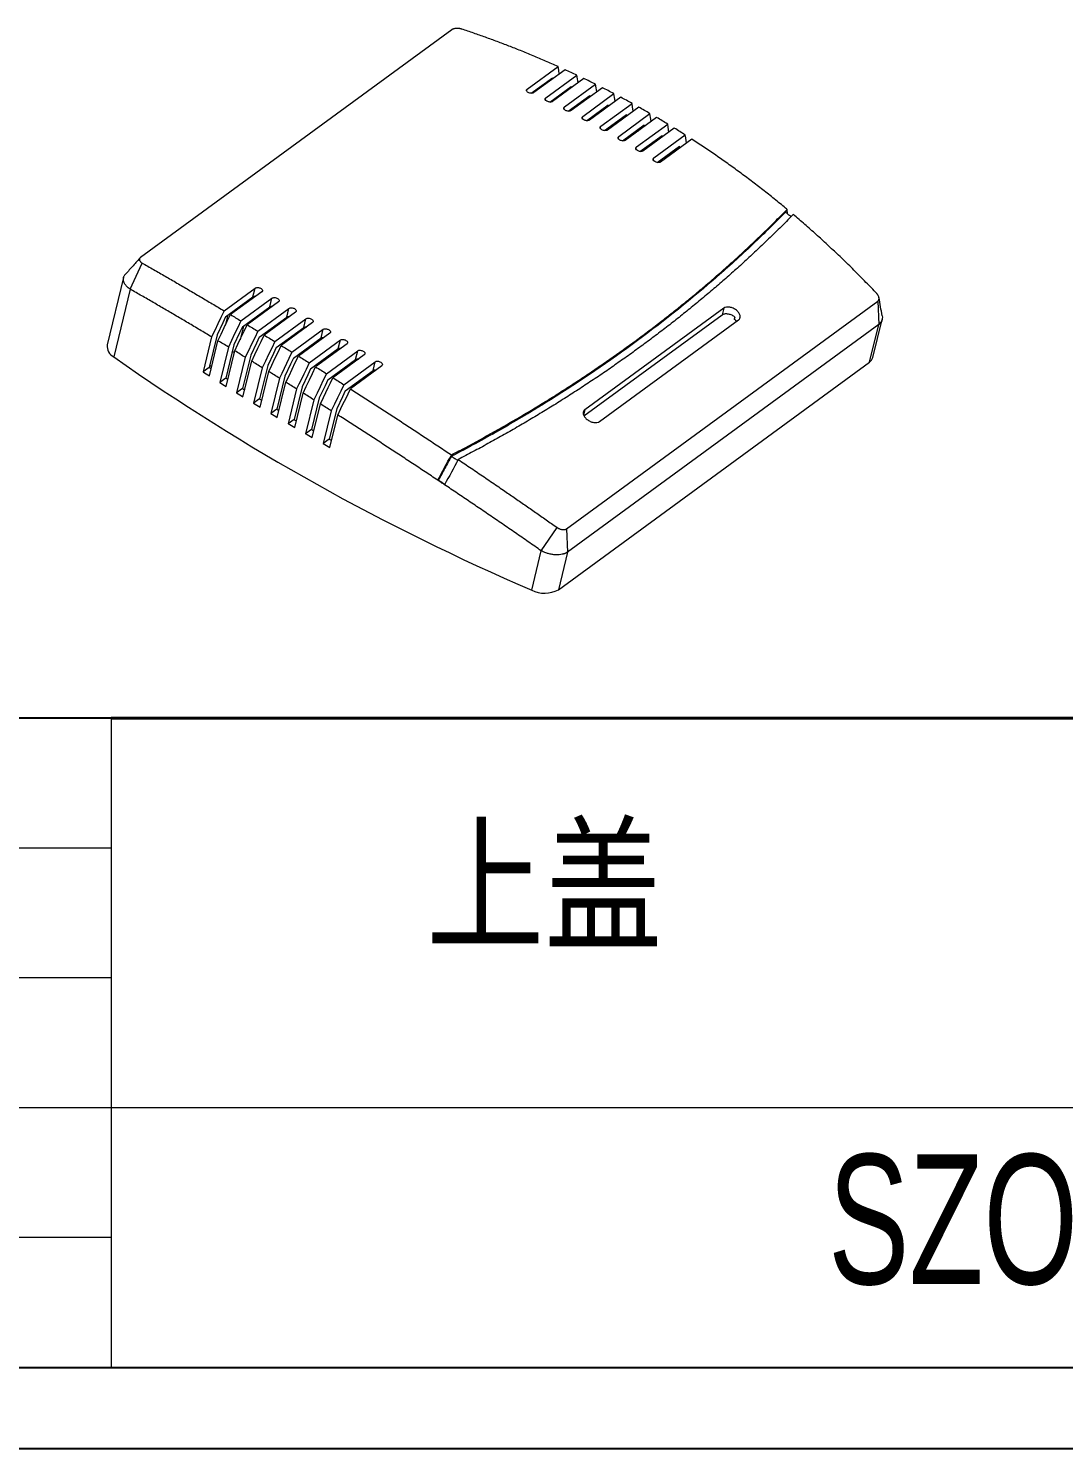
# Model space of a CAD drawing. Header units: inches. Extents: x 2543 to 3458, y 1126 to 1439.
# Drawn here: x 3263.5 to 3358.7, y 1125.7 to 1256.3 of the extents above; entities that cross this region are included whole.
import ezdxf

# ---------------------------------------------------------------- set-up
doc = ezdxf.new("R2010")
doc.units = ezdxf.units.IN
doc.header["$LTSCALE"] = 15
doc.layers.add('文字', color=81, linetype='Continuous')
doc.layers.add('粗实线', color=7, linetype='Continuous', lineweight=30)
doc.layers.add('细实线', color=3, linetype='Continuous', lineweight=9)
doc.styles.add('宋体', font='', dxfattribs={"width": 0.8, "height": 3.5})
doc.styles.add('长仿宋', font='', dxfattribs={"width": 0.7, "height": 4})
doc.styles.get('宋体').set_extended_font_data('SimSun')
doc.styles.get('长仿宋').set_extended_font_data('SimSun')

msp = doc.modelspace()

# ---------------------------------------------------------------- linework, layer by layer
at = {"color": 7, "linetype": 'Continuous', "lineweight": 15}
for p, q in [((3302.435, 1256.195), (3273.803, 1235.257)), ((3309.369, 1250.733), (3312.219, 1252.816)), ((3312.872, 1252.521), (3309.986, 1250.411)), ((3311.093, 1249.934), (3313.947, 1252.021)), ((3309.749, 1250.356), (3311.694, 1251.778)), ((3310.929, 1251.218), (3311.031, 1251.175)), ((3311.461, 1249.548), (3313.424, 1250.983)), ((3311.711, 1251.673), (3311.694, 1251.778)), ((3314.592, 1251.712), (3311.708, 1249.603)), ((3312.799, 1249.099), (3315.657, 1251.19)), ((3316.295, 1250.868), (3313.412, 1248.76)), ((3313.442, 1250.871), (3313.424, 1250.983)), ((3311.554, 1249.616), (3311.538, 1249.551)), ((3312.101, 1250.016), (3312.063, 1249.863)), ((3312.4, 1250.109), (3312.437, 1250.262)), ((3312.684, 1250.443), (3312.789, 1250.394)), ((3313.157, 1248.707), (3315.135, 1250.153)), ((3313.824, 1249.194), (3313.784, 1249.032)), ((3314.115, 1249.275), (3314.155, 1249.436)), ((3314.415, 1249.626), (3314.524, 1249.573)), ((3314.486, 1248.23), (3317.349, 1250.324)), ((3314.836, 1247.831), (3316.827, 1249.288)), ((3317.979, 1249.99), (3315.096, 1247.881)), ((3315.154, 1250.034), (3315.135, 1250.153)), ((3316.153, 1247.326), (3319.021, 1249.423)), ((3316.847, 1249.162), (3316.827, 1249.288)), ((3313.278, 1248.795), (3313.257, 1248.71)), ((3314.983, 1247.939), (3314.957, 1247.833)), ((3315.529, 1248.338), (3315.487, 1248.167)), ((3315.813, 1248.406), (3315.855, 1248.577)), ((3316.126, 1248.775), (3316.238, 1248.716)), ((3316.494, 1246.921), (3318.5, 1248.387)), ((3319.644, 1249.076), (3316.761, 1246.968)), ((3317.8, 1246.387), (3320.674, 1248.488)), ((3317.816, 1247.887), (3317.932, 1247.824)), ((3321.289, 1248.129), (3318.406, 1246.02)), ((3318.521, 1248.255), (3318.5, 1248.387)), ((3316.67, 1247.049), (3316.638, 1246.921)), ((3317.215, 1247.447), (3317.171, 1247.268)), ((3317.492, 1247.503), (3317.536, 1247.682)), ((3318.133, 1245.976), (3320.152, 1247.452)), ((3319.152, 1246.566), (3319.197, 1246.754)), ((3319.426, 1245.414), (3322.306, 1247.52)), ((3319.486, 1246.965), (3319.605, 1246.897)), ((3322.914, 1247.147), (3320.03, 1245.038)), ((3320.175, 1247.314), (3320.152, 1247.452)), ((3318.337, 1246.124), (3318.301, 1245.978)), ((3318.881, 1246.523), (3318.835, 1246.334)), ((3319.751, 1244.996), (3321.784, 1246.483)), ((3320.528, 1245.564), (3320.48, 1245.368)), ((3320.791, 1245.595), (3320.839, 1245.792)), ((3321.03, 1244.407), (3323.917, 1246.518)), ((3321.134, 1246.008), (3321.256, 1245.935)), ((3321.348, 1243.984), (3323.395, 1245.48)), ((3324.517, 1246.132), (3321.632, 1244.023)), ((3321.808, 1246.338), (3321.784, 1246.483)), ((3323.419, 1245.329), (3323.395, 1245.48)), ((3319.983, 1245.166), (3319.944, 1245.003)), ((3321.609, 1244.175), (3321.565, 1243.994)), ((3322.154, 1244.573), (3322.104, 1244.368)), ((3322.409, 1244.591), (3322.459, 1244.796)), ((3322.761, 1245.017), (3322.885, 1244.939)), ((3333.325, 1239.274), (3333.296, 1239.672)), ((3272.85, 1232.323), (3273.937, 1234.738)), ((3272.225, 1233.392), (3270.718, 1227.212)), ((3272.85, 1232.323), (3271.331, 1226.094)), ((3281.481, 1230.339), (3284.331, 1232.423)), ((3284.136, 1231.626), (3284.331, 1232.423)), ((3281.617, 1229.783), (3284.136, 1231.626)), ((3284.948, 1232.101), (3282.062, 1229.991)), ((3283.028, 1229.411), (3285.883, 1231.498)), ((3286.498, 1231.168), (3283.613, 1229.058)), ((3283.864, 1231.426), (3283.829, 1231.283)), ((3285.689, 1230.702), (3285.883, 1231.498)), ((3312.998, 1210.284), (3341.63, 1231.222)), ((3341.63, 1231.222), (3341.721, 1229.084)), ((3281.813, 1229.926), (3281.586, 1228.998)), ((3282.125, 1230.155), (3282.09, 1230.011)), ((3282.421, 1230.371), (3282.386, 1230.228)), ((3282.978, 1230.661), (3283.013, 1230.804)), ((3283.163, 1228.854), (3285.689, 1230.702)), ((3284.586, 1228.467), (3287.446, 1230.559)), ((3284.72, 1227.911), (3287.251, 1229.762)), ((3288.058, 1230.219), (3285.173, 1228.11)), ((3286.152, 1227.51), (3289.018, 1229.605)), ((3287.251, 1229.762), (3287.446, 1230.559)), ((3288.823, 1228.809), (3289.018, 1229.605)), ((3314.601, 1220.675), (3327.32, 1229.976)), ((3327.468, 1230.585), (3314.677, 1221.231)), ((3327.468, 1230.585), (3327.32, 1229.976)), ((3283.253, 1228.92), (3282.949, 1227.673)), ((3286.285, 1226.953), (3288.823, 1228.809)), ((3289.628, 1229.257), (3286.743, 1227.147)), ((3287.727, 1226.538), (3290.598, 1228.638)), ((3291.206, 1228.28), (3288.321, 1226.17)), ((3290.404, 1227.841), (3290.598, 1228.638)), ((3341.721, 1229.084), (3313.09, 1208.146)), ((3316.036, 1220.151), (3328.827, 1229.505)), ((3340.873, 1225.604), (3341.721, 1229.084)), ((3341.184, 1226.04), (3342.036, 1229.536)), ((3280.331, 1227.939), (3279.548, 1224.727)), ((3280.829, 1228.139), (3280.094, 1225.126)), ((3280.124, 1224.359), (3280.912, 1227.591)), ((3281.877, 1227.009), (3281.083, 1223.752)), ((3282.374, 1227.209), (3281.629, 1224.152)), ((3287.86, 1225.981), (3290.404, 1227.841)), ((3289.311, 1225.553), (3292.187, 1227.656)), ((3292.793, 1227.29), (3289.907, 1225.18)), ((3291.992, 1226.859), (3292.187, 1227.656)), ((3281.664, 1223.388), (3282.461, 1226.655)), ((3282.22, 1226.578), (3282.44, 1226.569)), ((3283.433, 1226.064), (3282.634, 1222.787)), ((3283.93, 1226.265), (3283.179, 1223.186)), ((3283.22, 1222.428), (3284.02, 1225.706)), ((3289.444, 1224.995), (3291.992, 1226.859)), ((3290.902, 1224.555), (3293.783, 1226.662)), ((3291.034, 1223.996), (3293.589, 1225.864)), ((3294.387, 1226.286), (3291.501, 1224.176)), ((3292.5, 1223.543), (3295.386, 1225.654)), ((3293.589, 1225.864), (3293.783, 1226.662)), ((3295.191, 1224.855), (3295.386, 1225.654)), ((3280.094, 1225.126), (3279.548, 1224.727)), ((3284.999, 1225.105), (3284.2, 1221.832)), ((3285.495, 1225.306), (3284.745, 1222.231)), ((3284.792, 1221.476), (3285.589, 1224.742)), ((3292.632, 1222.984), (3295.191, 1224.855)), ((3295.988, 1225.269), (3293.102, 1223.159)), ((3312.241, 1204.667), (3340.873, 1225.604)), ((3281.629, 1224.152), (3281.083, 1223.752)), ((3283.179, 1223.186), (3282.634, 1222.787)), ((3286.573, 1224.133), (3285.782, 1220.888)), ((3287.07, 1224.333), (3286.327, 1221.286)), ((3286.379, 1220.536), (3287.167, 1223.764)), ((3288.157, 1223.147), (3287.378, 1219.953)), ((3288.653, 1223.347), (3287.923, 1220.351)), ((3284.745, 1222.231), (3284.2, 1221.832)), ((3287.981, 1219.605), (3288.753, 1222.773)), ((3289.748, 1222.147), (3288.988, 1219.03)), ((3290.244, 1222.347), (3289.532, 1219.428)), ((3289.596, 1218.686), (3290.348, 1221.769)), ((3286.327, 1221.286), (3285.782, 1220.888)), ((3291.347, 1221.135), (3290.611, 1218.118)), ((3291.842, 1221.335), (3291.155, 1218.516)), ((3291.224, 1217.778), (3291.95, 1220.752)), ((3287.923, 1220.351), (3287.378, 1219.953)), ((3289.532, 1219.428), (3288.988, 1219.03)), ((3291.155, 1218.516), (3290.611, 1218.118)), ((3302.399, 1216.964), (3302.416, 1216.952)), ((3302.416, 1216.952), (3302.401, 1217.08)), ((3301.207, 1214.771), (3301.139, 1214.757)), ((3310.668, 1208.256), (3312.12, 1210.413)), ((3312.998, 1210.284), (3313.09, 1208.146)), ((3309.788, 1204.648), (3310.668, 1208.256)), ((3313.09, 1208.146), (3312.241, 1204.667))]:
    msp.add_line(p, q, dxfattribs=at)
at = {"color": 8, "linetype": 'Continuous', "lineweight": 15}
for p, q in [((3309.327, 1250.561), (3309.369, 1250.733)), ((3311.051, 1249.761), (3311.093, 1249.934)), ((3312.757, 1248.925), (3312.799, 1249.099)), ((3314.443, 1248.054), (3314.486, 1248.23)), ((3316.11, 1247.148), (3316.153, 1247.326)), ((3317.756, 1246.208), (3317.8, 1246.387)), ((3319.382, 1245.233), (3319.426, 1245.414)), ((3320.986, 1244.225), (3321.03, 1244.407)), ((3314.677, 1221.231), (3314.565, 1220.772))]:
    msp.add_line(p, q, dxfattribs=at)
for p, q in [((3271.086, 1192.854), (3181.49, 1192.854)), ((3025.719, 1133.123), (3450.279, 1133.123)), ((3014.243, 1125.657), (3457.745, 1125.657))]:
    msp.add_line(p, q)
at = {"color": 7, "linetype": 'Continuous', "lineweight": 15, "flags": 128}
for points in [[(3312.33, 1252.125), (3312.275, 1252.468), (3312.219, 1252.816)], [(3314.06, 1251.323), (3314.06, 1251.324), (3314.003, 1251.672), (3313.947, 1252.021)], [(3315.772, 1250.486), (3315.77, 1250.492), (3315.714, 1250.841), (3315.657, 1251.19)], [(3317.464, 1249.613), (3317.462, 1249.626), (3317.406, 1249.975), (3317.349, 1250.324)], [(3319.138, 1248.706), (3319.135, 1248.725), (3319.078, 1249.074), (3319.021, 1249.423)], [(3320.791, 1247.765), (3320.787, 1247.79), (3320.731, 1248.139), (3320.674, 1248.488)], [(3322.424, 1246.789), (3322.39, 1246.995), (3322.348, 1247.258), (3322.306, 1247.52)], [(3324.035, 1245.78), (3324.001, 1245.993), (3323.959, 1246.255), (3323.917, 1246.518)], [(3281.481, 1230.339), (3281.193, 1229.738), (3280.905, 1229.137), (3280.618, 1228.538), (3280.331, 1227.939)], [(3281.617, 1229.783), (3281.356, 1229.237), (3280.829, 1228.139)], [(3280.912, 1227.591), (3281.2, 1228.192), (3281.488, 1228.793), (3281.775, 1229.392), (3282.062, 1229.991)], [(3283.028, 1229.411), (3282.74, 1228.81), (3282.452, 1228.209), (3282.164, 1227.609), (3281.877, 1227.009)], [(3283.163, 1228.854), (3282.901, 1228.308), (3282.374, 1227.209)], [(3282.461, 1226.655), (3282.749, 1227.256), (3283.037, 1227.857), (3283.325, 1228.458), (3283.613, 1229.058)], [(3284.586, 1228.467), (3284.297, 1227.866), (3284.009, 1227.265), (3283.721, 1226.665), (3283.433, 1226.064)], [(3284.72, 1227.911), (3284.458, 1227.365), (3283.93, 1226.265)], [(3284.02, 1225.706), (3284.308, 1226.307), (3284.596, 1226.908), (3284.885, 1227.509), (3285.173, 1228.11)], [(3286.152, 1227.51), (3285.864, 1226.909), (3285.575, 1226.308), (3285.287, 1225.707), (3284.999, 1225.105)], [(3285.589, 1224.742), (3285.877, 1225.343), (3286.166, 1225.944), (3286.454, 1226.546), (3286.743, 1227.147)], [(3286.285, 1226.953), (3286.023, 1226.407), (3285.495, 1225.306)], [(3287.727, 1226.538), (3287.439, 1225.937), (3287.223, 1225.486), (3287.006, 1225.035), (3286.79, 1224.584), (3286.573, 1224.133)], [(3287.86, 1225.981), (3287.598, 1225.435), (3287.07, 1224.333)], [(3287.167, 1223.764), (3287.455, 1224.366), (3287.744, 1224.967), (3288.032, 1225.569), (3288.321, 1226.17)], [(3280.094, 1225.126), (3280.166, 1225.08), (3280.238, 1225.034), (3280.282, 1225.006)], [(3280.135, 1225.293), (3280.328, 1225.233), (3280.336, 1225.231)], [(3289.311, 1225.553), (3289.022, 1224.952), (3288.806, 1224.5), (3288.59, 1224.049), (3288.373, 1223.598), (3288.157, 1223.147)], [(3289.444, 1224.995), (3289.182, 1224.449), (3288.653, 1223.347)], [(3288.753, 1222.773), (3289.042, 1223.375), (3289.33, 1223.976), (3289.619, 1224.578), (3289.907, 1225.18)], [(3290.902, 1224.555), (3290.613, 1223.953), (3290.325, 1223.351), (3290.037, 1222.749), (3289.748, 1222.147)], [(3281.629, 1224.152), (3281.701, 1224.106), (3281.774, 1224.06), (3281.821, 1224.031)], [(3291.034, 1223.996), (3290.773, 1223.45), (3290.244, 1222.347)], [(3290.348, 1221.769), (3290.636, 1222.371), (3290.853, 1222.822), (3291.069, 1223.273), (3291.285, 1223.725), (3291.501, 1224.176)], [(3292.5, 1223.543), (3292.211, 1222.941), (3291.923, 1222.339), (3291.635, 1221.737), (3291.347, 1221.135)], [(3291.95, 1220.752), (3292.238, 1221.353), (3292.454, 1221.805), (3292.67, 1222.256), (3292.886, 1222.708), (3293.102, 1223.159)], [(3292.632, 1222.984), (3292.371, 1222.438), (3291.842, 1221.335)]]:
    msp.add_lwpolyline(points, dxfattribs=at)
at = {"color": 7, "linetype": 'Continuous', "lineweight": 15}
for centre, radius, start, end in [((3271.868, 1227.116), 1.154, 175.20354, 242.27325), ((3394.377, 1401.541), 214.294, 234.95708, 246.75078), ((3340.447, 1226.237), 0.762, 303.96069, 345.09639), ((3385.983, 1390.69), 197.16, 237.3274, 237.52595), ((3387.479, 1393.056), 199.96, 237.85337, 238.04986), ((3388.609, 1394.276), 200.966, 238.35755, 238.4234), ((3388.938, 1395.411), 202.73, 238.37452, 238.56903), ((3390.36, 1397.752), 205.469, 238.8909, 239.08354), ((3390.037, 1396.621), 203.711, 238.87752, 238.94367), ((3391.742, 1400.074), 208.172, 239.40256, 239.59342), ((3391.426, 1398.948), 206.421, 239.3927, 239.45913), ((3393.084, 1402.376), 210.836, 239.90955, 240.09873), ((3392.775, 1401.254), 209.092, 239.90314, 239.96983), ((3394.082, 1403.535), 211.722, 240.4089, 240.47584), ((3394.386, 1404.654), 213.459, 240.41192, 240.5995), ((3395.646, 1406.903), 216.038, 240.90972, 241.0958), ((3395.347, 1405.79), 214.307, 240.91003, 240.9772), ((3310.997, 1207.04), 2.68, 243.18655, 297.65993)]:
    msp.add_arc(centre, radius, start, end, dxfattribs=at)
for points, knots in [([(3303.359, 1256.253), (3303.346, 1256.258), (3303.319, 1256.266), (3303.277, 1256.278), (3303.228, 1256.29), (3303.171, 1256.301), (3303.084, 1256.314), (3302.974, 1256.323), (3302.845, 1256.322), (3302.723, 1256.308), (3302.629, 1256.286), (3302.561, 1256.263), (3302.515, 1256.243), (3302.472, 1256.22), (3302.447, 1256.203), (3302.435, 1256.195)], [0, 0, 0, 0, 0.0422866, 0.0844968, 0.1267721, 0.1895053, 0.2522563, 0.3780288, 0.5027537, 0.6276551, 0.7517483, 0.8138312, 0.876028, 0.9379526, 1, 1, 1, 1]), ([(3312.219, 1252.816), (3312.029, 1252.901), (3311.648, 1253.071), (3311.074, 1253.321), (3310.499, 1253.567), (3309.922, 1253.809), (3309.342, 1254.048), (3308.601, 1254.348), (3307.695, 1254.704), (3306.621, 1255.111), (3305.54, 1255.505), (3304.454, 1255.887), (3303.724, 1256.131), (3303.359, 1256.253)], [0, 0, 0, 0, 0.0658532, 0.1317265, 0.1976212, 0.2635384, 0.3294793, 0.395445, 0.5160239, 0.6367618, 0.7576658, 0.8787429, 1, 1, 1, 1]), ([(3313.947, 1252.021), (3313.768, 1252.105), (3313.411, 1252.273), (3313.051, 1252.438), (3312.872, 1252.521)], [0, 0, 0, 0, 0.4999402, 1, 1, 1, 1]), ([(3309.986, 1250.411), (3309.959, 1250.391), (3309.925, 1250.376), (3309.844, 1250.356), (3309.799, 1250.352), (3309.657, 1250.355), (3309.554, 1250.381), (3309.434, 1250.444), (3309.399, 1250.469), (3309.344, 1250.522), (3309.325, 1250.551), (3309.296, 1250.638), (3309.315, 1250.693), (3309.369, 1250.733)], [0, 0, 0, 0, 0.125, 0.125, 0.25, 0.25, 0.5, 0.5, 0.625, 0.625, 0.75, 0.75, 1, 1, 1, 1]), ([(3315.657, 1251.19), (3315.48, 1251.277), (3315.126, 1251.453), (3314.77, 1251.626), (3314.592, 1251.712)], [0, 0, 0, 0, 0.49998239, 1, 1, 1, 1]), ([(3317.349, 1250.324), (3317.174, 1250.415), (3316.823, 1250.599), (3316.471, 1250.778), (3316.295, 1250.868)], [0, 0, 0, 0, 0.4999953, 1, 1, 1, 1]), ([(3311.708, 1249.603), (3311.681, 1249.584), (3311.647, 1249.568), (3311.566, 1249.549), (3311.521, 1249.545), (3311.426, 1249.548), (3311.377, 1249.555), (3311.282, 1249.58), (3311.237, 1249.598), (3311.116, 1249.663), (3311.058, 1249.722), (3311.03, 1249.809), (3311.029, 1249.838), (3311.048, 1249.89), (3311.066, 1249.914), (3311.093, 1249.934)], [0, 0, 0, 0, 0.125, 0.125, 0.25, 0.25, 0.375, 0.375, 0.5, 0.5, 0.75, 0.75, 0.875, 0.875, 1, 1, 1, 1]), ([(3319.021, 1249.423), (3318.848, 1249.518), (3318.502, 1249.709), (3318.153, 1249.896), (3317.979, 1249.99)], [0, 0, 0, 0, 0.5000083, 1, 1, 1, 1]), ([(3313.412, 1248.76), (3313.385, 1248.74), (3313.35, 1248.725), (3313.27, 1248.706), (3313.225, 1248.702), (3313.13, 1248.706), (3313.081, 1248.714), (3312.987, 1248.74), (3312.941, 1248.759), (3312.821, 1248.825), (3312.763, 1248.886), (3312.735, 1248.974), (3312.735, 1249.003), (3312.754, 1249.056), (3312.772, 1249.08), (3312.799, 1249.099)], [0, 0, 0, 0, 0.125, 0.125, 0.25, 0.25, 0.375, 0.375, 0.5, 0.5, 0.75, 0.75, 0.875, 0.875, 1, 1, 1, 1]), ([(3315.096, 1247.881), (3315.07, 1247.862), (3315.035, 1247.847), (3314.955, 1247.828), (3314.91, 1247.825), (3314.815, 1247.83), (3314.766, 1247.838), (3314.672, 1247.865), (3314.627, 1247.884), (3314.507, 1247.952), (3314.45, 1248.014), (3314.422, 1248.103), (3314.422, 1248.133), (3314.44, 1248.186), (3314.459, 1248.21), (3314.486, 1248.23)], [0, 0, 0, 0, 0.125, 0.125, 0.25, 0.25, 0.375, 0.375, 0.5, 0.5, 0.75, 0.75, 0.875, 0.875, 1, 1, 1, 1]), ([(3320.674, 1248.488), (3320.503, 1248.587), (3320.16, 1248.785), (3319.816, 1248.979), (3319.644, 1249.076)], [0, 0, 0, 0, 0.5000212, 1, 1, 1, 1]), ([(3322.306, 1247.52), (3322.137, 1247.622), (3321.799, 1247.827), (3321.459, 1248.028), (3321.289, 1248.129)], [0, 0, 0, 0, 0.5000341, 1, 1, 1, 1]), ([(3316.761, 1246.968), (3316.735, 1246.949), (3316.7, 1246.934), (3316.62, 1246.916), (3316.575, 1246.912), (3316.48, 1246.918), (3316.432, 1246.927), (3316.338, 1246.955), (3316.293, 1246.975), (3316.174, 1247.045), (3316.116, 1247.108), (3316.089, 1247.198), (3316.089, 1247.228), (3316.108, 1247.282), (3316.126, 1247.306), (3316.153, 1247.326)], [0, 0, 0, 0, 0.125, 0.125, 0.25, 0.25, 0.375, 0.375, 0.5, 0.5, 0.75, 0.75, 0.875, 0.875, 1, 1, 1, 1]), ([(3323.917, 1246.518), (3323.75, 1246.624), (3323.417, 1246.835), (3323.081, 1247.043), (3322.914, 1247.147)], [0, 0, 0, 0, 0.5000469, 1, 1, 1, 1]), ([(3318.406, 1246.02), (3318.379, 1246.001), (3318.345, 1245.986), (3318.265, 1245.968), (3318.22, 1245.965), (3318.125, 1245.972), (3318.077, 1245.981), (3317.983, 1246.011), (3317.938, 1246.031), (3317.82, 1246.103), (3317.763, 1246.167), (3317.735, 1246.258), (3317.736, 1246.289), (3317.754, 1246.343), (3317.773, 1246.367), (3317.8, 1246.387)], [0, 0, 0, 0, 0.125, 0.125, 0.25, 0.25, 0.375, 0.375, 0.5, 0.5, 0.75, 0.75, 0.875, 0.875, 1, 1, 1, 1]), ([(3320.03, 1245.038), (3320.003, 1245.019), (3319.968, 1245.004), (3319.889, 1244.987), (3319.844, 1244.984), (3319.75, 1244.992), (3319.701, 1245.001), (3319.608, 1245.032), (3319.563, 1245.053), (3319.445, 1245.126), (3319.388, 1245.191), (3319.361, 1245.285), (3319.361, 1245.315), (3319.38, 1245.37), (3319.399, 1245.394), (3319.426, 1245.414)], [0, 0, 0, 0, 0.125, 0.125, 0.25, 0.25, 0.375, 0.375, 0.5, 0.5, 0.75, 0.75, 0.875, 0.875, 1, 1, 1, 1]), ([(3333.296, 1239.672), (3333.25, 1239.71), (3332.859, 1240.035), (3332.118, 1240.639), (3331.063, 1241.475), (3329.997, 1242.294), (3328.922, 1243.096), (3327.836, 1243.882), (3326.74, 1244.649), (3325.635, 1245.402), (3324.89, 1245.889), (3324.517, 1246.132)], [0, 0, 0, 0, 0.0161607, 0.1397761, 0.2631905, 0.3864136, 0.509455, 0.6323245, 0.755032, 0.8775872, 1, 1, 1, 1]), ([(3321.632, 1244.023), (3321.605, 1244.003), (3321.571, 1243.989), (3321.491, 1243.972), (3321.446, 1243.97), (3321.352, 1243.978), (3321.304, 1243.988), (3321.211, 1244.02), (3321.166, 1244.041), (3321.049, 1244.116), (3320.992, 1244.183), (3320.965, 1244.277), (3320.966, 1244.308), (3320.985, 1244.363), (3321.003, 1244.388), (3321.03, 1244.407)], [0, 0, 0, 0, 0.125, 0.125, 0.25, 0.25, 0.375, 0.375, 0.5, 0.5, 0.75, 0.75, 0.875, 0.875, 1, 1, 1, 1]), ([(3302.401, 1217.08), (3302.631, 1217.201), (3303.091, 1217.441), (3303.776, 1217.806), (3304.458, 1218.173), (3305.136, 1218.543), (3305.811, 1218.916), (3306.481, 1219.292), (3307.148, 1219.67), (3307.811, 1220.052), (3308.471, 1220.436), (3309.127, 1220.823), (3309.779, 1221.213), (3310.428, 1221.606), (3311.073, 1222.002), (3311.714, 1222.401), (3312.352, 1222.803), (3312.985, 1223.208), (3313.616, 1223.615), (3314.242, 1224.026), (3314.865, 1224.439), (3315.484, 1224.856), (3316.1, 1225.275), (3316.712, 1225.697), (3317.32, 1226.122), (3317.925, 1226.55), (3318.526, 1226.981), (3319.322, 1227.56), (3320.308, 1228.29), (3321.476, 1229.178), (3322.628, 1230.077), (3323.765, 1230.987), (3324.887, 1231.908), (3325.992, 1232.84), (3327.083, 1233.783), (3328.158, 1234.737), (3329.217, 1235.702), (3330.261, 1236.678), (3331.289, 1237.665), (3332.302, 1238.662), (3332.964, 1239.336), (3333.296, 1239.672)], [0, 0, 0, 0, 0.0192705, 0.0385348, 0.0577932, 0.0770462, 0.096294, 0.1155372, 0.134776, 0.1540108, 0.1732421, 0.1924703, 0.2116956, 0.2309185, 0.2501394, 0.2693586, 0.2885766, 0.3077937, 0.3270102, 0.3462267, 0.3654435, 0.3846609, 0.4038793, 0.4230992, 0.4423209, 0.4615448, 0.4807712, 0.5000006, 0.5384564, 0.5769018, 0.61534, 0.6537741, 0.6922071, 0.730642, 0.769082, 0.8075302, 0.8459895, 0.8844631, 0.922954, 0.9614653, 1, 1, 1, 1]), ([(3333.146, 1239.424), (3332.095, 1238.35), (3331.018, 1237.293), (3329.349, 1235.724), (3328.778, 1235.198), (3327.911, 1234.416), (3327.62, 1234.157), (3327.035, 1233.64), (3326.741, 1233.383), (3324.084, 1231.086), (3321.615, 1229.123), (3316.463, 1225.356), (3313.783, 1223.554), (3310.651, 1221.617), (3310.3, 1221.402), (3309.596, 1220.976), (3309.243, 1220.764), (3308.177, 1220.133), (3307.46, 1219.717), (3305.321, 1218.502), (3303.881, 1217.717), (3302.416, 1216.952)], [0.016931, 0.016931, 0.016931, 0.016931, 0.13576137, 0.13576137, 0.19647694, 0.19647694, 0.22683473, 0.22683473, 0.25719252, 0.25719252, 0.50005483, 0.50005483, 0.74291714, 0.74291714, 0.77327492, 0.77327492, 0.80363271, 0.80363271, 0.86434829, 0.86434829, 0.98317865, 0.98317865, 0.98317865, 0.98317865]), ([(3333.859, 1239.2), (3333.694, 1239.032), (3333.364, 1238.695), (3332.864, 1238.193), (3332.36, 1237.694), (3331.852, 1237.197), (3331.341, 1236.703), (3330.825, 1236.212), (3330.306, 1235.724), (3329.783, 1235.238), (3329.256, 1234.755), (3328.725, 1234.275), (3328.19, 1233.797), (3327.652, 1233.323), (3327.109, 1232.851), (3326.563, 1232.381), (3326.013, 1231.915), (3325.459, 1231.451), (3324.901, 1230.99), (3324.34, 1230.532), (3323.774, 1230.077), (3323.205, 1229.624), (3322.632, 1229.174), (3322.055, 1228.727), (3321.474, 1228.283), (3320.89, 1227.842), (3320.301, 1227.403), (3319.512, 1226.822), (3318.515, 1226.103), (3317.305, 1225.251), (3316.081, 1224.412), (3314.842, 1223.584), (3313.588, 1222.768), (3312.32, 1221.963), (3311.037, 1221.17), (3309.74, 1220.389), (3308.428, 1219.619), (3307.102, 1218.861), (3305.76, 1218.115), (3304.405, 1217.379), (3303.49, 1216.898), (3303.032, 1216.657)], [0, 0, 0, 0, 0.019271, 0.0385358, 0.0577946, 0.077048, 0.0962963, 0.1155398, 0.134779, 0.1540142, 0.1732458, 0.1924742, 0.2116997, 0.2309228, 0.2501438, 0.2693631, 0.2885811, 0.3077981, 0.3270146, 0.3462309, 0.3654474, 0.3846645, 0.4038825, 0.4231019, 0.4423231, 0.4615463, 0.480772, 0.5000006, 0.5384548, 0.5768991, 0.6153365, 0.65377, 0.6922027, 0.7306376, 0.7690778, 0.8075263, 0.8459862, 0.8844605, 0.9229522, 0.9614643, 1, 1, 1, 1]), ([(3333.654, 1238.998), (3333.571, 1239.067), (3333.402, 1239.21), (3333.232, 1239.351), (3333.146, 1239.424)], [0, 0, 0, 0, 0.4891317, 1, 1, 1, 1]), ([(3341.541, 1231.929), (3341.378, 1232.101), (3341.051, 1232.446), (3340.555, 1232.957), (3340.057, 1233.465), (3339.557, 1233.968), (3339.053, 1234.467), (3338.546, 1234.96), (3338.037, 1235.45), (3337.524, 1235.935), (3337.009, 1236.415), (3336.491, 1236.891), (3335.97, 1237.362), (3335.447, 1237.828), (3334.921, 1238.29), (3334.392, 1238.748), (3334.037, 1239.049), (3333.859, 1239.2)], [0, 0, 0, 0, 0.0673374, 0.1345734, 0.2017092, 0.2687461, 0.3356855, 0.4025285, 0.4692766, 0.535931, 0.602493, 0.668964, 0.7353453, 0.8016382, 0.867844, 0.9339642, 1, 1, 1, 1]), ([(3273.725, 1235.179), (3273.491, 1234.916), (3273.023, 1234.392), (3272.555, 1233.867), (3272.321, 1233.605)], [0, 0, 0, 0, 0.50000339, 1, 1, 1, 1]), ([(3273.803, 1235.257), (3273.795, 1235.251), (3273.78, 1235.24), (3273.76, 1235.221), (3273.739, 1235.198), (3273.719, 1235.171), (3273.697, 1235.128), (3273.683, 1235.072), (3273.69, 1235.001), (3273.72, 1234.931), (3273.763, 1234.873), (3273.808, 1234.829), (3273.847, 1234.797), (3273.889, 1234.766), (3273.921, 1234.748), (3273.937, 1234.738)], [0, 0, 0, 0, 0.041486, 0.0829648, 0.1245901, 0.1863525, 0.2484048, 0.3729952, 0.4973781, 0.6226283, 0.747902, 0.8108081, 0.8738955, 0.9368756, 1, 1, 1, 1]), ([(3272.85, 1232.323), (3272.788, 1232.367), (3272.67, 1232.449), (3272.532, 1232.575), (3272.398, 1232.724), (3272.285, 1232.899), (3272.212, 1233.106), (3272.202, 1233.304), (3272.239, 1233.474), (3272.303, 1233.567), (3272.328, 1233.603)], [0, 0, 0, 0, 0.1143069, 0.2147208, 0.3012352, 0.458193, 0.6026529, 0.7566621, 0.9046047, 1, 1, 1, 1]), ([(3273.937, 1234.738), (3274.114, 1234.637), (3274.467, 1234.436), (3275, 1234.132), (3275.533, 1233.826), (3276.067, 1233.518), (3276.603, 1233.208), (3277.14, 1232.897), (3277.679, 1232.583), (3278.218, 1232.268), (3278.759, 1231.951), (3279.301, 1231.632), (3279.844, 1231.312), (3280.389, 1230.989), (3280.934, 1230.665), (3281.299, 1230.448), (3281.481, 1230.339)], [0, 0, 0, 0, 0.0717216, 0.1433923, 0.2150136, 0.2865869, 0.3581136, 0.4295952, 0.5010332, 0.572429, 0.6437841, 0.7151, 0.786378, 0.8576197, 0.9288265, 1, 1, 1, 1]), ([(3280.331, 1227.939), (3280.15, 1228.047), (3279.789, 1228.264), (3279.248, 1228.586), (3278.708, 1228.907), (3278.169, 1229.227), (3277.631, 1229.544), (3277.095, 1229.86), (3276.56, 1230.174), (3276.026, 1230.487), (3275.494, 1230.797), (3274.962, 1231.106), (3274.432, 1231.413), (3273.904, 1231.718), (3273.376, 1232.022), (3273.026, 1232.223), (3272.85, 1232.323)], [0, 0, 0, 0, 0.0711475, 0.1423303, 0.2135506, 0.2848102, 0.3561111, 0.4274552, 0.4988446, 0.5702812, 0.6417668, 0.7133036, 0.7848933, 0.856538, 0.9282396, 1, 1, 1, 1]), ([(3284.331, 1232.423), (3284.358, 1232.442), (3284.392, 1232.458), (3284.473, 1232.478), (3284.518, 1232.482), (3284.66, 1232.479), (3284.763, 1232.454), (3284.884, 1232.391), (3284.919, 1232.366), (3284.973, 1232.312), (3284.992, 1232.283), (3285.021, 1232.196), (3285.002, 1232.141), (3284.948, 1232.101)], [0, 0, 0, 0, 0.125, 0.125, 0.25, 0.25, 0.5, 0.5, 0.625, 0.625, 0.75, 0.75, 1, 1, 1, 1]), ([(3284.136, 1231.626), (3284.163, 1231.64), (3284.216, 1231.67), (3284.304, 1231.687), (3284.36, 1231.683), (3284.374, 1231.681)], [0, 0, 0, 0, 0.4264091, 0.8528137, 1, 1, 1, 1]), ([(3285.883, 1231.498), (3285.91, 1231.518), (3285.945, 1231.533), (3286.025, 1231.553), (3286.071, 1231.557), (3286.212, 1231.553), (3286.314, 1231.526), (3286.436, 1231.461), (3286.47, 1231.435), (3286.524, 1231.38), (3286.543, 1231.351), (3286.571, 1231.264), (3286.551, 1231.207), (3286.498, 1231.168)], [0, 0, 0, 0, 0.125, 0.125, 0.25, 0.25, 0.5, 0.5, 0.625, 0.625, 0.75, 0.75, 1, 1, 1, 1]), ([(3341.63, 1231.222), (3341.638, 1231.228), (3341.653, 1231.24), (3341.674, 1231.26), (3341.696, 1231.285), (3341.717, 1231.317), (3341.741, 1231.368), (3341.758, 1231.44), (3341.756, 1231.534), (3341.732, 1231.633), (3341.695, 1231.717), (3341.656, 1231.784), (3341.622, 1231.833), (3341.584, 1231.882), (3341.556, 1231.913), (3341.541, 1231.929)], [0, 0, 0, 0, 0.0414287, 0.0828592, 0.1244567, 0.1862669, 0.2484263, 0.3728792, 0.4974231, 0.6225516, 0.7479301, 0.8107707, 0.8738743, 0.9368354, 1, 1, 1, 1]), ([(3342.044, 1229.869), (3341.994, 1230.153), (3341.895, 1230.721), (3341.798, 1231.276), (3341.749, 1231.553)], [0, 0, 0, 0, 0.4993789, 1, 1, 1, 1]), ([(3282.062, 1229.991), (3282.223, 1229.895), (3282.545, 1229.702), (3282.867, 1229.508), (3283.028, 1229.411)], [0, 0, 0, 0, 0.5000898, 1, 1, 1, 1]), ([(3285.689, 1230.702), (3285.69, 1230.702), (3285.713, 1230.719), (3285.773, 1230.745), (3285.862, 1230.762), (3285.919, 1230.757), (3285.934, 1230.756)], [0, 0, 0, 0, 0.0134752, 0.4279506, 0.8424263, 1, 1, 1, 1]), ([(3287.251, 1229.762), (3287.252, 1229.763), (3287.276, 1229.78), (3287.336, 1229.806), (3287.426, 1229.823), (3287.486, 1229.816), (3287.504, 1229.814)], [0, 0, 0, 0, 0.01296254, 0.41689708, 0.82083166, 1, 1, 1, 1]), ([(3287.446, 1230.559), (3287.473, 1230.579), (3287.507, 1230.594), (3287.587, 1230.613), (3287.633, 1230.617), (3287.774, 1230.611), (3287.876, 1230.584), (3287.997, 1230.516), (3288.031, 1230.49), (3288.085, 1230.434), (3288.104, 1230.404), (3288.132, 1230.316), (3288.111, 1230.258), (3288.058, 1230.219)], [0, 0, 0, 0, 0.125, 0.125, 0.25, 0.25, 0.5, 0.5, 0.625, 0.625, 0.75, 0.75, 1, 1, 1, 1]), ([(3289.018, 1229.605), (3289.044, 1229.625), (3289.079, 1229.64), (3289.159, 1229.659), (3289.204, 1229.662), (3289.345, 1229.656), (3289.447, 1229.627), (3289.567, 1229.558), (3289.602, 1229.531), (3289.655, 1229.474), (3289.674, 1229.443), (3289.701, 1229.354), (3289.681, 1229.296), (3289.628, 1229.257)], [0, 0, 0, 0, 0.125, 0.125, 0.25, 0.25, 0.5, 0.5, 0.625, 0.625, 0.75, 0.75, 1, 1, 1, 1]), ([(3327.32, 1229.976), (3327.352, 1230), (3327.388, 1230.019), (3327.469, 1230.05), (3327.514, 1230.062), (3327.609, 1230.077), (3327.659, 1230.08), (3327.763, 1230.078), (3327.817, 1230.072), (3327.981, 1230.043), (3328.094, 1230.006), (3328.253, 1229.932), (3328.305, 1229.903), (3328.405, 1229.84), (3328.451, 1229.807), (3328.495, 1229.77)], [0, 0, 0, 0, 0.125, 0.125, 0.25, 0.25, 0.375, 0.375, 0.5, 0.5, 0.75, 0.75, 0.875, 0.875, 1, 1, 1, 1]), ([(3328.827, 1229.505), (3328.859, 1229.529), (3328.886, 1229.555), (3328.93, 1229.614), (3328.947, 1229.647), (3328.97, 1229.717), (3328.976, 1229.754), (3328.978, 1229.832), (3328.974, 1229.873), (3328.945, 1229.996), (3328.905, 1230.082), (3328.818, 1230.205), (3328.784, 1230.246), (3328.71, 1230.324), (3328.669, 1230.36), (3328.581, 1230.43), (3328.534, 1230.463), (3328.435, 1230.523), (3328.384, 1230.55), (3328.279, 1230.598), (3328.225, 1230.618), (3328.117, 1230.651), (3328.063, 1230.664), (3327.901, 1230.691), (3327.798, 1230.693), (3327.612, 1230.663), (3327.532, 1230.631), (3327.468, 1230.585)], [0, 0, 0, 0, 0.0625, 0.0625, 0.125, 0.125, 0.1875, 0.1875, 0.25, 0.25, 0.375, 0.375, 0.4375, 0.4375, 0.5, 0.5, 0.5625, 0.5625, 0.625, 0.625, 0.6875, 0.6875, 0.75, 0.75, 0.875, 0.875, 1, 1, 1, 1]), ([(3328.495, 1229.77), (3328.484, 1229.74), (3328.473, 1229.71), (3328.462, 1229.68), (3328.451, 1229.65), (3328.44, 1229.62), (3328.429, 1229.59), (3328.428, 1229.588), (3328.427, 1229.585), (3328.426, 1229.583)], [0, 0, 0, 0, 0.00024176189, 0.00024176189, 0.00024176189, 0.00048352426, 0.00048352426, 0.00048352426, 0.00050258916, 0.00050258916, 0.00050258916, 0.00050258916]), ([(3328.636, 1229.365), (3328.595, 1229.416), (3328.535, 1229.493), (3328.453, 1229.56), (3328.426, 1229.583)], [0, 0, 0, 0, 0.6658622, 1, 1, 1, 1]), ([(3342.044, 1229.869), (3342.044, 1229.867), (3342.068, 1229.787), (3342.06, 1229.636), (3342.012, 1229.425), (3341.901, 1229.236), (3341.781, 1229.134), (3341.721, 1229.084)], [0, 0, 0, 0, 0.0043074, 0.2570684, 0.5003164, 0.7516805, 1, 1, 1, 1]), ([(3283.613, 1229.058), (3283.775, 1228.96), (3284.098, 1228.764), (3284.423, 1228.566), (3284.586, 1228.467)], [0, 0, 0, 0, 0.5000162, 1, 1, 1, 1]), ([(3288.823, 1228.809), (3288.824, 1228.809), (3288.848, 1228.827), (3288.907, 1228.853), (3289, 1228.869), (3289.062, 1228.861), (3289.083, 1228.859)], [0, 0, 0, 0, 0.0127226, 0.4069501, 0.8011776, 1, 1, 1, 1]), ([(3290.598, 1228.638), (3290.625, 1228.657), (3290.659, 1228.672), (3290.74, 1228.691), (3290.785, 1228.694), (3290.926, 1228.686), (3291.026, 1228.656), (3291.147, 1228.585), (3291.181, 1228.558), (3291.234, 1228.499), (3291.252, 1228.468), (3291.28, 1228.378), (3291.26, 1228.319), (3291.206, 1228.28)], [0, 0, 0, 0, 0.125, 0.125, 0.25, 0.25, 0.5, 0.5, 0.625, 0.625, 0.75, 0.75, 1, 1, 1, 1]), ([(3281.877, 1227.009), (3281.716, 1227.106), (3281.394, 1227.301), (3281.072, 1227.494), (3280.912, 1227.591)], [0, 0, 0, 0, 0.4999079, 1, 1, 1, 1]), ([(3285.173, 1228.11), (3285.336, 1228.01), (3285.662, 1227.811), (3285.989, 1227.61), (3286.152, 1227.51)], [0, 0, 0, 0, 0.5000033, 1, 1, 1, 1]), ([(3286.743, 1227.147), (3286.906, 1227.046), (3287.234, 1226.844), (3287.563, 1226.64), (3287.727, 1226.538)], [0, 0, 0, 0, 0.4999903, 1, 1, 1, 1]), ([(3290.404, 1227.841), (3290.405, 1227.842), (3290.428, 1227.859), (3290.488, 1227.885), (3290.583, 1227.9), (3290.647, 1227.891), (3290.67, 1227.888)], [0, 0, 0, 0, 0.0127357, 0.3979865, 0.7832376, 1, 1, 1, 1]), ([(3292.187, 1227.656), (3292.214, 1227.676), (3292.248, 1227.691), (3292.328, 1227.709), (3292.373, 1227.712), (3292.514, 1227.702), (3292.614, 1227.671), (3292.734, 1227.598), (3292.768, 1227.571), (3292.821, 1227.511), (3292.839, 1227.48), (3292.867, 1227.388), (3292.846, 1227.329), (3292.793, 1227.29)], [0, 0, 0, 0, 0.125, 0.125, 0.25, 0.25, 0.5, 0.5, 0.625, 0.625, 0.75, 0.75, 1, 1, 1, 1]), ([(3283.433, 1226.064), (3283.27, 1226.163), (3282.946, 1226.361), (3282.622, 1226.557), (3282.461, 1226.655)], [0, 0, 0, 0, 0.4999253, 1, 1, 1, 1]), ([(3284.999, 1225.105), (3284.835, 1225.206), (3284.508, 1225.407), (3284.183, 1225.606), (3284.02, 1225.706)], [0, 0, 0, 0, 0.4999428, 1, 1, 1, 1]), ([(3288.321, 1226.17), (3288.486, 1226.068), (3288.815, 1225.863), (3289.146, 1225.656), (3289.311, 1225.553)], [0, 0, 0, 0, 0.4999774, 1, 1, 1, 1]), ([(3291.992, 1226.859), (3291.993, 1226.86), (3292.017, 1226.877), (3292.077, 1226.903), (3292.174, 1226.917), (3292.24, 1226.908), (3292.265, 1226.904)], [0, 0, 0, 0, 0.0129854, 0.3899024, 0.7668204, 1, 1, 1, 1]), ([(3293.589, 1225.864), (3293.589, 1225.864), (3293.613, 1225.882), (3293.673, 1225.907), (3293.772, 1225.921), (3293.84, 1225.911), (3293.868, 1225.906)], [0, 0, 0, 0, 0.0134586, 0.3826097, 0.7517633, 1, 1, 1, 1]), ([(3293.783, 1226.662), (3293.81, 1226.681), (3293.844, 1226.696), (3293.924, 1226.713), (3293.969, 1226.716), (3294.11, 1226.705), (3294.21, 1226.673), (3294.329, 1226.598), (3294.363, 1226.57), (3294.415, 1226.51), (3294.434, 1226.478), (3294.461, 1226.384), (3294.44, 1226.325), (3294.387, 1226.286)], [0, 0, 0, 0, 0.125, 0.125, 0.25, 0.25, 0.5, 0.5, 0.625, 0.625, 0.75, 0.75, 1, 1, 1, 1]), ([(3295.386, 1225.654), (3295.44, 1225.693), (3295.526, 1225.711), (3295.712, 1225.695), (3295.812, 1225.662), (3295.931, 1225.586), (3295.965, 1225.557), (3296.017, 1225.495), (3296.035, 1225.463), (3296.062, 1225.368), (3296.041, 1225.308), (3295.988, 1225.269)], [0, 0, 0, 0, 0.25, 0.25, 0.5, 0.5, 0.625, 0.625, 0.75, 0.75, 1, 1, 1, 1]), ([(3286.573, 1224.133), (3286.409, 1224.235), (3286.08, 1224.438), (3285.753, 1224.641), (3285.589, 1224.742)], [0, 0, 0, 0, 0.4999605, 1, 1, 1, 1]), ([(3289.907, 1225.18), (3290.073, 1225.076), (3290.404, 1224.868), (3290.736, 1224.659), (3290.902, 1224.555)], [0, 0, 0, 0, 0.4999645, 1, 1, 1, 1]), ([(3295.191, 1224.855), (3295.192, 1224.856), (3295.216, 1224.873), (3295.276, 1224.899), (3295.376, 1224.912), (3295.447, 1224.9), (3295.476, 1224.895)], [0, 0, 0, 0, 0.0141445, 0.3760333, 0.7379276, 1, 1, 1, 1]), ([(3288.157, 1223.147), (3287.992, 1223.25), (3287.661, 1223.456), (3287.332, 1223.662), (3287.167, 1223.764)], [0, 0, 0, 0, 0.49997825, 1, 1, 1, 1]), ([(3291.501, 1224.176), (3291.668, 1224.071), (3292, 1223.86), (3292.333, 1223.649), (3292.5, 1223.543)], [0, 0, 0, 0, 0.4999517, 1, 1, 1, 1]), ([(3293.102, 1223.159), (3293.292, 1223.038), (3293.67, 1222.796), (3294.24, 1222.431), (3294.81, 1222.065), (3295.381, 1221.696), (3295.954, 1221.326), (3296.527, 1220.954), (3297.101, 1220.581), (3297.677, 1220.205), (3298.253, 1219.828), (3298.83, 1219.449), (3299.408, 1219.069), (3299.987, 1218.686), (3300.567, 1218.302), (3301.148, 1217.917), (3301.729, 1217.529), (3302.147, 1217.25), (3302.371, 1217.1), (3302.401, 1217.08)], [0, 0, 0, 0, 0.061592, 0.1232194, 0.1848833, 0.2465851, 0.3083259, 0.3701072, 0.43193, 0.4937956, 0.5557054, 0.6176605, 0.6796622, 0.7417118, 0.8038104, 0.8659593, 0.9281597, 0.9904129, 1, 1, 1, 1]), ([(3289.748, 1222.147), (3289.582, 1222.252), (3289.25, 1222.461), (3288.919, 1222.669), (3288.753, 1222.773)], [0, 0, 0, 0, 0.49999607, 1, 1, 1, 1]), ([(3291.347, 1221.135), (3291.18, 1221.241), (3290.847, 1221.453), (3290.514, 1221.663), (3290.348, 1221.769)], [0, 0, 0, 0, 0.5000139, 1, 1, 1, 1]), ([(3301.139, 1214.757), (3300.946, 1214.886), (3300.559, 1215.144), (3299.98, 1215.528), (3299.402, 1215.911), (3298.824, 1216.293), (3298.247, 1216.673), (3297.671, 1217.052), (3297.095, 1217.429), (3296.52, 1217.804), (3295.946, 1218.178), (3295.373, 1218.551), (3294.8, 1218.921), (3294.228, 1219.291), (3293.657, 1219.658), (3293.087, 1220.024), (3292.518, 1220.389), (3292.139, 1220.631), (3291.95, 1220.752)], [0, 0, 0, 0, 0.0626892, 0.125345, 0.187969, 0.2505631, 0.3131291, 0.3756686, 0.4381834, 0.5006754, 0.5631462, 0.6255977, 0.6880317, 0.7504498, 0.8128539, 0.8752458, 0.9376273, 1, 1, 1, 1]), ([(3314.677, 1221.231), (3314.645, 1221.207), (3314.618, 1221.181), (3314.574, 1221.122), (3314.557, 1221.089), (3314.534, 1221.02), (3314.528, 1220.983), (3314.526, 1220.906), (3314.53, 1220.865), (3314.559, 1220.743), (3314.6, 1220.657), (3314.687, 1220.535), (3314.721, 1220.494), (3314.796, 1220.417), (3314.837, 1220.38), (3314.924, 1220.31), (3314.972, 1220.277), (3315.07, 1220.217), (3315.121, 1220.19), (3315.226, 1220.142), (3315.281, 1220.121), (3315.388, 1220.088), (3315.442, 1220.074), (3315.603, 1220.047), (3315.706, 1220.044), (3315.892, 1220.074), (3315.972, 1220.105), (3316.036, 1220.151)], [0, 0, 0, 0, 0.0625, 0.0625, 0.125, 0.125, 0.1875, 0.1875, 0.25, 0.25, 0.375, 0.375, 0.4375, 0.4375, 0.5, 0.5, 0.5625, 0.5625, 0.625, 0.625, 0.6875, 0.6875, 0.75, 0.75, 0.875, 0.875, 1, 1, 1, 1]), ([(3302.399, 1216.964), (3302.2, 1216.597), (3301.803, 1215.866), (3301.406, 1215.135), (3301.207, 1214.771)], [0, 0, 0, 0, 0.5013619, 1, 1, 1, 1]), ([(3302.416, 1216.952), (3302.513, 1216.887), (3302.703, 1216.76), (3302.893, 1216.633), (3302.985, 1216.571)], [0, 0, 0, 0, 0.5110199, 1, 1, 1, 1]), ([(3303.032, 1216.657), (3303.23, 1216.524), (3303.625, 1216.259), (3304.219, 1215.858), (3304.813, 1215.456), (3305.408, 1215.052), (3306.005, 1214.646), (3306.602, 1214.239), (3307.326, 1213.742), (3308.179, 1213.156), (3309.161, 1212.478), (3310.145, 1211.794), (3311.132, 1211.106), (3311.79, 1210.644), (3312.12, 1210.413)], [0, 0, 0, 0, 0.0652926, 0.1306574, 0.1960959, 0.2616093, 0.3271989, 0.392866, 0.4586119, 0.5663135, 0.6742975, 0.7825697, 0.8911354, 1, 1, 1, 1]), ([(3301.772, 1214.335), (3301.666, 1214.405), (3301.455, 1214.546), (3301.245, 1214.687), (3301.139, 1214.757)], [0, 0, 0, 0, 0.50007858, 1, 1, 1, 1]), ([(3310.668, 1208.256), (3310.469, 1208.395), (3310.072, 1208.672), (3309.476, 1209.086), (3308.88, 1209.499), (3308.285, 1209.91), (3307.69, 1210.32), (3307.096, 1210.728), (3306.502, 1211.135), (3305.909, 1211.54), (3305.316, 1211.944), (3304.724, 1212.346), (3304.132, 1212.747), (3303.541, 1213.146), (3302.951, 1213.544), (3302.361, 1213.94), (3301.968, 1214.203), (3301.772, 1214.335)], [0, 0, 0, 0, 0.067072, 0.1340781, 0.2010201, 0.2678998, 0.3347191, 0.4014799, 0.4681839, 0.5348332, 0.6014294, 0.6679746, 0.7344706, 0.8009192, 0.8673224, 0.933682, 1, 1, 1, 1]), ([(3312.12, 1210.413), (3312.132, 1210.405), (3312.157, 1210.388), (3312.195, 1210.364), (3312.24, 1210.338), (3312.293, 1210.311), (3312.373, 1210.274), (3312.475, 1210.238), (3312.597, 1210.211), (3312.715, 1210.201), (3312.806, 1210.209), (3312.872, 1210.224), (3312.918, 1210.239), (3312.961, 1210.259), (3312.986, 1210.276), (3312.998, 1210.284)], [0, 0, 0, 0, 0.0423321, 0.0845769, 0.1268672, 0.1896372, 0.2523023, 0.3781146, 0.5027974, 0.6277755, 0.7517876, 0.8139276, 0.8760902, 0.9380068, 1, 1, 1, 1]), ([(3313.09, 1208.146), (3313.071, 1208.133), (3313.033, 1208.106), (3312.972, 1208.07), (3312.906, 1208.037), (3312.837, 1208.006), (3312.764, 1207.979), (3312.687, 1207.955), (3312.544, 1207.917), (3312.316, 1207.882), (3311.998, 1207.877), (3311.659, 1207.914), (3311.383, 1207.975), (3311.165, 1208.042), (3311.008, 1208.099), (3310.839, 1208.169), (3310.727, 1208.226), (3310.668, 1208.256)], [0, 0, 0, 0, 0.0357975, 0.0717096, 0.1077372, 0.1438811, 0.1801422, 0.2165214, 0.2530193, 0.3761535, 0.5040527, 0.6235707, 0.7526931, 0.8059532, 0.8649248, 0.9296073, 1, 1, 1, 1])]:
    msp.add_open_spline(points, degree=3, knots=knots, dxfattribs=at)
for points in [[(3333.146, 1239.424), (3333.196, 1239.507), (3333.246, 1239.589), (3333.296, 1239.672)], [(3301.139, 1214.757), (3301.558, 1215.527), (3301.979, 1216.301), (3302.401, 1217.08)], [(3303.032, 1216.657), (3302.611, 1215.878), (3302.19, 1215.104), (3301.772, 1214.335)], [(3302.399, 1216.964), (3302.4, 1217.003), (3302.4, 1217.041), (3302.401, 1217.08)], [(3301.207, 1214.771), (3301.417, 1214.631), (3301.628, 1214.49), (3301.839, 1214.349)]]:
    msp.add_open_spline(points, degree=3, dxfattribs=at)
at = {"layer": '粗实线', "color": 7, "lineweight": 40}
msp.add_line((3450.279, 1192.854), (3271.086, 1192.854), dxfattribs=at)
at = {"layer": '细实线', "color": 7}
for p, q in [((3271.086, 1192.854), (3271.086, 1133.123)), ((3271.086, 1180.908), (3181.49, 1180.908)), ((3271.086, 1168.962), (3181.49, 1168.962)), ((3450.279, 1157.015), (3181.49, 1157.015)), ((3271.086, 1145.069), (3181.49, 1145.069))]:
    msp.add_line(p, q, dxfattribs=at)

# ---------------------------------------------------------------- texts
at = {"layer": '文字', "color": 0, "insert": (3300.085, 1182.541), "char_height": 9.9552, "width": 127.27302, "attachment_point": 1, "style": '宋体'}
msp.add_mtext('上盖', dxfattribs=at)
at = {"layer": '粗实线', "insert": (3337.081, 1152.738), "char_height": 11.94618, "width": 133.9646, "attachment_point": 1, "style": '长仿宋'}
msp.add_mtext('{\\fSTXinwei|b0|i0|c134|p2;SZOMK}', dxfattribs=at)

doc.saveas('drawing.dxf')
